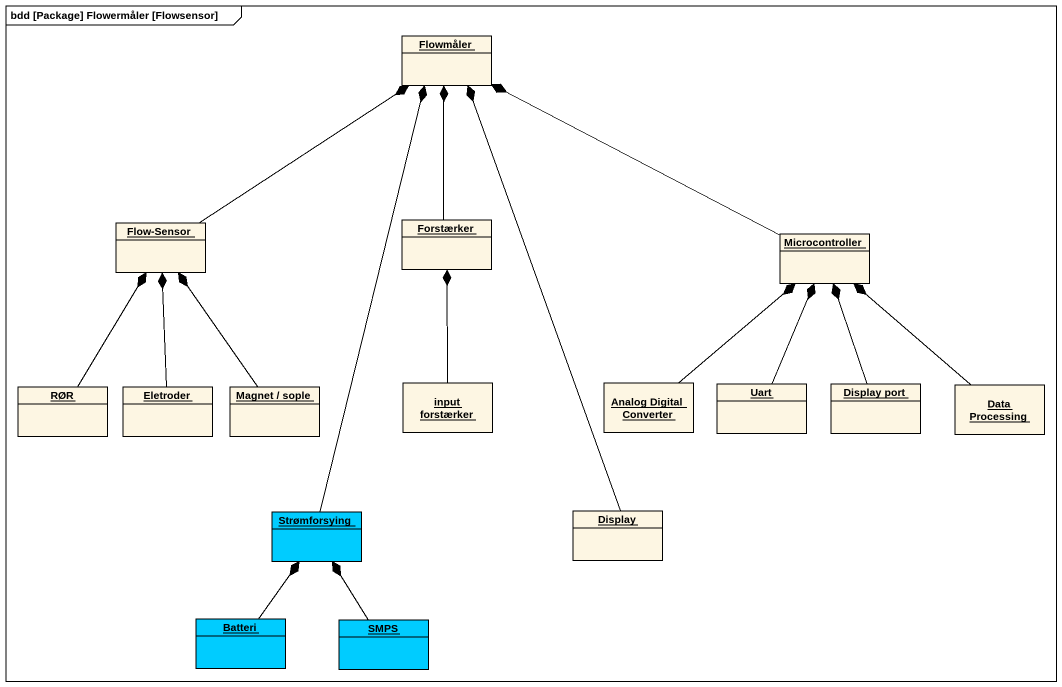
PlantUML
@startuml
mainframe bdd [Package] Flowermåler [Flowsensor]
hide circle
hide empty members
object Flowmåler
object "Flow-Sensor" as Flow_Sensor
object Forstærker
object Microcontroller
object RØR
object Eletroder
object "Magnet / sople" as Magnet_sople
object "input forstærker" as input_forstærker
object "Analog Digital Converter" as Analog_Digital_Converter
object Uart
object "Display port" as Display_port
object "Data Processing" as Data_Processing
object Strømforsying #00CCFF
object Display
object Batteri #00CCFF
object SMPS #00CCFF
Flow_Sensor -up-* Flowmåler
Forstærker -up-* Flowmåler
Microcontroller -left-* Flowmåler
RØR -up-* Flow_Sensor
Eletroder -up-* Flow_Sensor
Magnet_sople -up-* Flow_Sensor
input_forstærker -up-* Forstærker
Analog_Digital_Converter -up-* Microcontroller
Uart -up-* Microcontroller
Display_port -up-* Microcontroller
Data_Processing -up-* Microcontroller
Strømforsying -up-* Flowmåler
Display -up-* Flowmåler
Batteri -up-* Strømforsying
SMPS -up-* Strømforsying
@enduml
